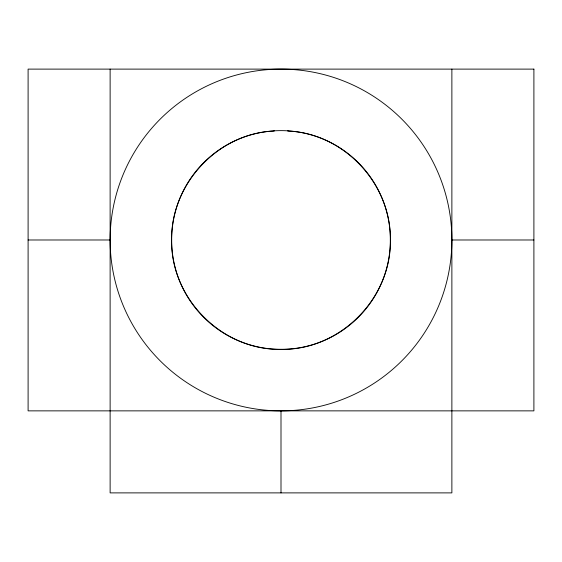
<?xml version="1.0" encoding="UTF-8"?>
<svg xmlns="http://www.w3.org/2000/svg" width="562" height="562" viewBox="0 0 562 562"><rect width="100%" height="100%" fill="white"/><g stroke="black" fill="none" stroke-linecap="round" stroke-linejoin="round"><path stroke-width="0.84" d="M28.1 239.988L110.124 239.988M451.876 239.988A170.876 170.876 0 0 1 195.562 387.977A170.876 170.876 0 0 1 195.562 92.006A170.876 170.876 0 0 1 451.876 239.988L533.9 239.988M451.876 69.112L451.876 492.888L110.124 492.888L110.124 69.112M287.835 130.63L287.835 131.072C343.789 132.997 391.391 184.181 390.365 239.988C391.595 298.443 339.455 350.583 281 349.353C222.545 350.583 170.405 298.443 171.635 239.988C170.609 184.181 218.211 132.997 274.165 131.072L274.165 130.63M281 410.864L281 492.888M533.9 69.112L28.1 69.112L28.1 410.864L533.9 410.864L533.9 69.112M226.317 334.699A109.365 109.365 0 0 0 390.365 239.988A109.365 109.365 0 0 0 226.317 145.277A109.365 109.365 0 0 0 226.317 334.699"/></g></svg>
